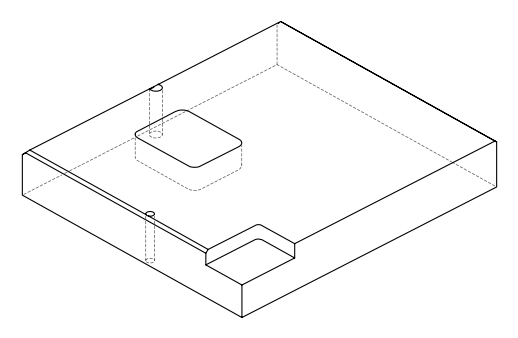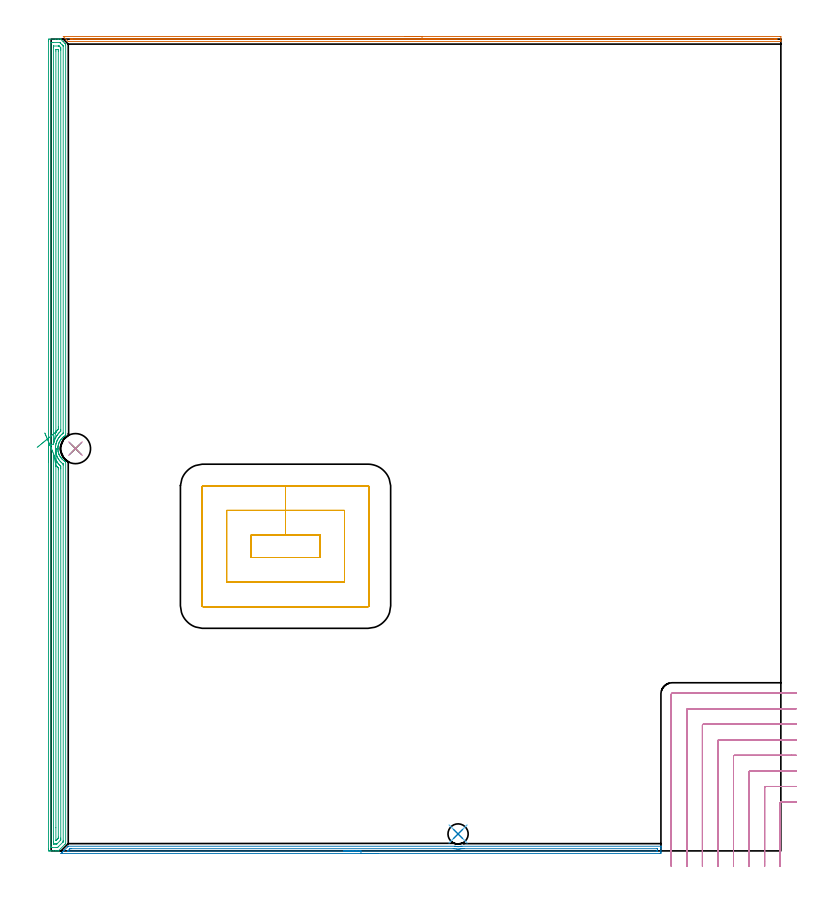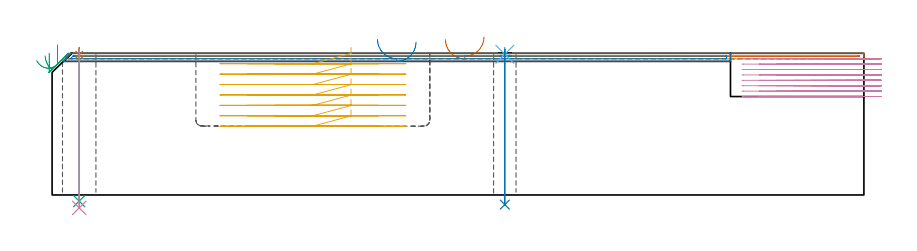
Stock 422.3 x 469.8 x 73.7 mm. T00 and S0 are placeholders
(PLAN: 10 operations, 6 tool changes, 54.9 min)
(1 AREA_MILL | FG_CHAMFER_SURFACE | UGT0205_001 | 6.76 min | 1759 mm3)
(2 AREA_MILL_1 | FG_CHAMFER_SURFACE_1 | UGT0205_001 | 5.69 min | 3116 mm3)
(3 AREA_MILL_2 | FG_CHAMFER_SURFACE_2 | UGT0205_001 | 15.25 min | 22952 mm3)
(4 MILL_CORNER_NOTCH_RECTANGULAR | CORNER_NOTCH_RECTANGULAR | NXT0201_011 | Follow Part, ap 3, ae 75% | 15.58 min | 151716 mm3)
(5 MILL_RECTANGULAR_POCKET | POCKET_RECTANGULAR_STRAIGHT | NXT0201_007 | Follow Part, ap 6.25, ae 75% | 10.55 min | 431569 mm3)
(6 SPOT_DRILL | STEP1HOLE | NXT0321_9005460120000 | 0.03 min | 7 mm3)
(7 SPOT_DRILL_1 | STEP1HOLE_1 | NXT0321_9005460120000 | 0.03 min | 44 mm3)
(8 DRILL_THROUGH_HOLE_INTO_CENTER | STEP1HOLE | UGT0301_227 | 0.32 min | 7909 mm3)
(9 DRILL_THROUGH_HOLE_INTO_CENTER_1 | STEP1HOLE_1 | NXT0301_065 | 0.32 min | 5072 mm3)
(10 DRILL_TO_ENLARGE_THROUGH_HOLE | STEP1HOLE_1 | UGT0301_245 | 0.33 min | 12336 mm3)
(TOOL UGT0205_001 | Chamfer Mill 20 x 3 x 45 deg. | D20 FL50 Z2)
(TOOL NXT0201_011 | ENDMILL 12mm [2P460-1200-NA 1630] | D12 FL38 Z6)
(TOOL NXT0201_007 | ENDMILL 25mm [R216.25-25050GCK54P 1620] | D25 R3 FL54 Z5)
(TOOL NXT0321_9005460120000 | NC Spot Drill, 142deg, 12mm, Carbide, Uncoated | D12 PA142 FL30 Z2)
(TOOL UGT0301_227 | Twist Drill 11.7 mm | D11.7 PA118 FL90 Z2)
(TOOL NXT0301_065 | Carbide Drill 9.4mm [860.1-0940-075A1-MM 2214] | D9.4 PA140 FL98 Z2)
(TOOL UGT0301_245 | Twist Drill 17.4 mm | D17.4 PA118 FL130 Z2)
(OP 1 AREA_MILL)
G17 G21 G94 G90
T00 M6
G54
G17 G0 G90 X204.65 Y471.3 S1061 M3
G43 Z83.7 H0
Z80.8
G94 G1 X204.688 Z79.928 F250.
X204.802 Z79.064
X204.991 Z78.212
X205.253 Z77.38
X205.587 Z76.574
X205.99 Z75.8
X206.458 Z75.064
X206.99 Z74.372
X207.579 Z73.729
X208.222 Z73.14
X208.914 Z72.608
X209.65 Z72.14
X210.424 Z71.737
X211.23 Z71.403
X212.062 Z71.141
X212.914 Z70.952
X213.778 Z70.838
X214.65 Z70.8
X421.669
X421.835 Y471.299 Z70.801
X422.298 Y471.291 Z70.805
X422.3 Y471.104 Z70.993
Y469.85 Z72.245
Y469.12 Z72.98
Y468.86 Z73.24
X422.294 Y468.446 Z73.646
X422.29 Y468.403 Z73.688
X422.116 Y468.4 Z73.7
X10.313
X9.898 Y468.406 Z73.692
X9.809 Y468.49 Z73.608
X7.116 Y471.184 Z70.914
X7.011 Y471.291 Z70.805
X7.126 Y471.298 Z70.802
X7.184 Y471.3 Z70.8
X214.65
Y469.886 Z72.214
X418.951
X419.847 Y469.884 Z72.216
X419.881 Y469.882 Z72.218
X420.224 Y469.85 Z72.25
X419.913 Y469.818 Z72.282
X419.881 Y469.817 Z72.283
X419.023 Y469.814 Z72.286
X12.138
X11.241 Y469.817 Z72.283
X11.208 Y469.82 Z72.28
X10.954 Y469.85 Z72.25
X11.177 Y469.881 Z72.219
X11.208 Y469.883 Z72.217
X12.066 Y469.886 Z72.214
X214.65
X215.522 Z72.252
X216.386 Z72.366
X217.238 Z72.555
X218.07 Z72.817
X218.876 Z73.151
X219.65 Z73.554
X220.386 Z74.023
X221.078 Z74.554
X221.721 Z75.143
X222.31 Z75.786
X222.842 Z76.478
X223.31 Z77.214
X223.713 Z77.988
X224.047 Z78.794
X224.309 Z79.626
X224.498 Z80.478
X224.612 Z81.343
X224.65 Z82.214
G0 Z83.7
M5
M2
(OP 2 AREA_MILL_1)
G17 G21 G94 G90
T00 M6
G54
G17 G0 G90 X189.3 Y-1.5 S1061 M3
G43 Z83.7 H0
Z79.5
G94 G1 X189.262 Z78.629 F250.
X189.148 Z77.764
X188.959 Z76.912
X188.697 Z76.08
X188.363 Z75.274
X187.96 Z74.5
X187.492 Z73.764
X186.961 Z73.072
X186.371 Z72.429
X185.728 Z71.84
X185.036 Z71.309
X184.3 Z70.84
X183.526 Z70.437
X182.72 Z70.103
X181.888 Z69.841
X181.037 Z69.652
X180.172 Z69.538
X179.3 Z69.5
X6.151
X5.879 Y-1.498 Z69.502
X5.749 Y-1.495 Z69.505
X5.71 Y-1.492 Z69.506
X5.879 Y-1.32 Z69.678
X6.214 Y-0.985 Z70.013
X6.326 Y-0.873 Z70.125
X6.486 Y-0.711 Z70.283
X6.642 Y-0.557 Z70.441
X6.773 Y-0.426 Z70.572
X6.924 Y-0.274 Z70.721
X7.07 Y-0.129 Z70.868
X7.22 Y0.021 Z71.019
X7.361 Y0.163 Z71.159
X7.497 Y0.298 Z71.296
X7.667 Y0.468 Z71.466
X9.547 Y2.349 Z73.346
X9.892 Y2.692 Z73.692
X9.899 Y2.699 Z73.699
X9.902 Y2.7 Z73.7
X233.397 Y2.69 Z73.69
X233.807 Y2.684 Z73.682
X233.879 Y2.671 Z73.669
X234.026 Y2.642 Z73.641
X234.089 Y2.628 Z73.627
X234.246 Y2.594 Z73.589
X234.692 Y2.517 Z73.515
X234.738 Y2.513 Z73.51
X234.901 Y2.497 Z73.49
X235.084 Y2.475 Z73.472
X235.14 Y2.469 Z73.466
X235.475 Y2.452 Z73.45
X235.814 Y2.464 Z73.461
X235.892 Y2.47 Z73.468
X236.033 Y2.482 Z73.478
X236.064 Y2.486 Z73.482
X236.482 Y2.543 Z73.541
X236.958 Y2.64 Z73.637
X237.181 Y2.688 Z73.68
X237.733 Y2.69 Z73.69
X352.721 Y2.7 Z73.7
X352.89 Y2.698 Z73.689
X352.897 Y2.562 Z73.554
X352.9 Y2.418 Z73.418
Y2.175 Z73.174
Y1.474 Z72.469
Y0.25 Z71.247
Y-0.274 Z70.72
Y-0.886 Z70.109
X352.896 Y-1.149 Z69.847
X352.89 Y-1.492 Z69.504
X352.629 Y-1.496 Z69.501
X352.274 Y-1.5 Z69.5
X179.3
Y-0.086 Z70.914
X10.325 Y-0.085 Z70.915
X9.902 Y-0.084 Z70.916
X9.706 Y-0.082 Z70.918
X9.585 Y-0.079 Z70.921
X9.64 Y-0.018 Z70.982
X9.715 Y0.061 Z71.061
X9.902 Y0.252 Z71.252
X10.078 Y0.428 Z71.428
X10.796 Y1.143 Z72.143
X10.914 Y1.253 Z72.253
X10.945 Y1.279 Z72.279
X10.994 Y1.281 Z72.281
X11.69 Y1.285 Z72.285
X11.883
X232.692 Y1.275 Z72.275
X233.382 Y1.27 Z72.27
X233.483 Y1.269 Z72.269
X233.613 Y1.249 Z72.249
X234.276 Y1.14 Z72.14
X234.664 Y1.095 Z72.095
X235.17 Y1.056 Z72.056
X235.607 Y1.047 Z72.047
X236.064 Y1.066 Z72.066
X236.444 Y1.103 Z72.103
X236.958 Y1.176 Z72.176
X237.219 Y1.22 Z72.22
X237.508 Y1.269 Z72.269
X237.852 Y1.273 Z72.273
X238.056 Y1.275 Z72.275
X238.746 Y1.276 Z72.276
X238.949
X350.68 Y1.285 Z72.285
X350.842 Y1.283 Z72.283
X350.88 Y1.28 Z72.28
X350.89 Y1.277 Z72.277
X350.894 Y1.266 Z72.266
X350.897 Y1.233 Z72.233
X350.9 Y1.07 Z72.07
Y0.6 Z71.6
Y0.196 Z71.196
X350.897 Y0.06 Z71.06
X350.893 Y-0.047 Z70.953
X350.89 Y-0.077 Z70.923
X350.878 Y-0.079 Z70.921
X350.836 Y-0.082 Z70.918
X350.486 Y-0.085 Z70.915
X350.293 Y-0.086 Z70.914
X179.3
X178.429 Z70.952
X177.564 Z71.066
X176.712 Z71.255
X175.88 Z71.517
X175.074 Z71.851
X174.3 Z72.254
X173.564 Z72.723
X172.872 Z73.254
X172.229 Z73.843
X171.64 Z74.486
X171.109 Z75.179
X170.64 Z75.914
X170.237 Z76.688
X169.903 Z77.494
X169.641 Z78.326
X169.452 Z79.178
X169.338 Z80.043
X169.3 Z80.914
G0 Z83.7
M5
M2
(OP 3 AREA_MILL_2)
G17 G21 G94 G90
T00 M6
G54
G17 G0 G90 X-1.5 Y224.9 S1061 M3
G43 Z83.7 H0
Z73.8
G94 G1 Y224.938 Z72.928 F250.
Y225.052 Z72.063
Y225.241 Z71.212
Y225.503 Z70.38
Y225.837 Z69.574
Y226.24 Z68.8
Y226.708 Z68.064
Y227.24 Z67.372
Y227.829 Z66.729
Y228.472 Z66.139
Y229.164 Z65.608
Y229.9 Z65.14
Y230.674 Z64.737
Y231.48 Z64.403
Y232.312 Z64.141
Y233.163 Z63.952
Y234.028 Z63.838
Y234.9 Z63.8
Y468.8
X-1.499 Y469.171 Z63.801
X-1.494 Y469.688 Z63.804
X-1.492 Y469.791 Z63.806
X-0.981 Y469.8 Z64.316
X2.564 Z67.858
X3.975 Z69.271
X4.336 Z69.631
X5.42 Y469.799 Z70.718
X5.444 Y469.798 Z70.742
X5.494 Y469.795 Z70.791
X5.534 Y469.767 Z70.832
X6.967 Y468.334 Z72.266
X7.956 Y467.344 Z73.255
X8.326 Y466.974 Z73.626
X8.394 Y466.895 Z73.692
X8.4 Y466.488 Z73.7
Y240.712
X8.395 Y240.427 Z73.691
X8.345 Y240.387 Z73.642
X8.135 Y240.263 Z73.432
X7.881 Y240.096 Z73.18
X7.593 Y239.906 Z72.892
X7.241 Y239.646 Z72.54
X6.995 Y239.447 Z72.293
X6.898 Y239.369 Z72.197
X6.713 Y239.199 Z72.011
X6.586 Y239.073 Z71.883
X6.355 Y238.844 Z71.652
X6.01 Y238.475 Z71.308
X5.846 Y238.278 Z71.145
X5.831 Y238.26 Z71.131
X5.578 Y237.925 Z70.878
X5.338 Y237.582 Z70.637
X5.138 Y237.262 Z70.438
X4.997 Y237.018 Z70.297
X4.95 Y236.936 Z70.25
X4.824 Y236.688 Z70.121
X4.665 Y236.341 Z69.964
X4.62 Y236.243 Z69.92
X4.6 Y236.193 Z69.9
X4.441 Y235.794 Z69.737
X4.292 Y235.349 Z69.588
X4.198 Y235.02 Z69.496
X4.165 Y234.9 Z69.462
X4.103 Y234.642 Z69.402
X4.07 Y234.499 Z69.367
X4.015 Y234.151 Z69.313
X3.994 Y234.006 Z69.287
X3.952 Y233.648 Z69.247
X3.942 Y233.56 Z69.237
X3.916 Y233.112 Z69.207
X3.914 Y232.883 Z69.203
X3.913 Y232.817 Z69.202
Y232.79
X3.912 Y232.722 Z69.199
X3.911 Y232.665 Z69.201
X3.924 Y232.297 Z69.222
X3.928 Y232.219 Z69.226
X3.969 Y231.771 Z69.268
X4.031 Y231.325 Z69.33
X4.069 Y231.101 Z69.369
X4.093 Y231.006 Z69.393
X4.127 Y230.876 Z69.424
X4.165 Y230.725 Z69.464
X4.24 Y230.431 Z69.537
X4.336 Y230.116 Z69.634
X4.377 Y229.982 Z69.675
X4.436 Y229.823 Z69.734
X4.544 Y229.537 Z69.839
X4.632 Y229.335 Z69.93
X4.662 Y229.266 Z69.961
X4.737 Y229.097 Z70.036
X4.856 Y228.855 Z70.155
X4.961 Y228.643 Z70.259
X5.213 Y228.223 Z70.512
X5.231 Y228.194 Z70.53
X5.519 Y227.75 Z70.819
X5.532 Y227.732 Z70.832
X5.673 Y227.543 Z70.972
X5.832 Y227.342 Z71.13
X6.254 Y226.856 Z71.551
X6.404 Y226.703 Z71.7
X6.48 Y226.625 Z71.777
X6.713 Y226.404 Z72.01
X7.225 Y225.962 Z72.525
X7.438 Y225.808 Z72.733
X7.594 Y225.693 Z72.891
X7.866 Y225.511 Z73.166
X8.021 Y225.409 Z73.32
X8.238 Y225.274 Z73.537
X8.324 Y225.225 Z73.623
X8.352 Y225.206 Z73.651
X8.396 Y225.174 Z73.689
X8.4 Y225.064 Z73.7
Y4.206
X8.398 Y4.201 Z73.698
X8.397 Y4.197 Z73.697
X8.324 Y4.123 Z73.622
X7.881 Y3.68 Z73.179
X4.336 Y0.136 Z69.634
X4.211 Y0.01 Z69.504
X4.159 Y0.003 Z69.451
X3.975 Y0. Z69.274
X3.287 Z68.586
X2.564 Z67.859
X1.316 Z66.613
X-0.095 Z65.201
X-0.719 Z64.577
X-0.981 Y0.001 Z64.315
X-1.214 Y0.004 Z64.083
X-1.491 Y0.009 Z63.805
X-1.494 Y0.112 Z63.803
X-1.498 Y0.629 Z63.802
X-1.5 Y1.153 Z63.8
Y234.9
X-0.086 Z65.214
X-0.085 Y467.603 Z65.215
X-0.084 Y467.714 Z65.216
X-0.082 Y467.768 Z65.218
X-0.08 Y467.787 Z65.22
X-0.036 Y467.79 Z65.264
X0.379 Y467.798 Z65.679
X0.791 Y467.8 Z66.091
X1.263 Z66.563
X4.81 Y467.799 Z70.11
X5.015 Y467.792 Z70.315
X5.039 Y467.79 Z70.339
X5.074 Y467.765 Z70.374
X5.14 Y467.705 Z70.44
X5.223 Y467.627 Z70.523
X5.468 Y467.382 Z70.768
X6.362 Y466.488 Z71.662
X6.62 Y466.228 Z71.92
X6.793 Y466.051 Z72.093
X6.932 Y465.906 Z72.232
X6.979 Y465.847 Z72.279
X6.986 Y465.594 Z72.286
Y242.053
X6.981 Y241.832 Z72.281
X6.979 Y241.727 Z72.279
X6.899 Y241.661 Z72.199
X6.675 Y241.482 Z71.975
X6.265 Y241.159 Z71.565
X6.18 Y241.087 Z71.48
X6.109 Y241.022 Z71.409
X5.725 Y240.652 Z71.025
X5.34 Y240.265 Z70.64
X5.283 Y240.204 Z70.583
X5.223 Y240.135 Z70.523
X4.875 Y239.721 Z70.175
X4.607 Y239.371 Z69.907
X4.494 Y239.212 Z69.794
X4.336 Y238.982 Z69.636
X4.141 Y238.674 Z69.441
X4.022 Y238.477 Z69.322
X3.814 Y238.11 Z69.114
X3.549 Y237.582 Z68.849
X3.53 Y237.542 Z68.83
X3.517 Y237.515 Z68.817
X3.45 Y237.361 Z68.75
X3.258 Y236.882 Z68.558
X3.182 Y236.688 Z68.482
X3.025 Y236.222 Z68.325
X2.898 Y235.794 Z68.198
X2.857 Y235.646 Z68.157
X2.828 Y235.528 Z68.128
X2.69 Y234.9 Z67.99
X2.564 Y234.056 Z67.864
X2.559 Y234.011 Z67.859
X2.558 Y234.006 Z67.858
X2.502 Y233.174 Z67.802
X2.5 Y233.112 Z67.8
X2.499 Y232.701 Z67.799
X2.509 Y232.272 Z67.809
X2.513 Y232.217 Z67.813
X2.564 Y231.547 Z67.864
X2.596 Y231.323 Z67.896
X2.709 Y230.576 Z68.009
X2.722 Y230.509 Z68.022
X2.739 Y230.429 Z68.039
X2.763 Y230.329 Z68.063
X2.798 Y230.192 Z68.098
X2.979 Y229.535 Z68.279
X3.183 Y228.911 Z68.483
X3.285 Y228.641 Z68.585
X3.45 Y228.244 Z68.75
X3.604 Y227.902 Z68.904
X3.634 Y227.84 Z68.934
X3.681 Y227.747 Z68.981
X3.947 Y227.245 Z69.247
X4.189 Y226.852 Z69.489
X4.336 Y226.625 Z69.636
X4.605 Y226.232 Z69.905
X4.814 Y225.958 Z70.114
X5.223 Y225.476 Z70.523
X5.603 Y225.064 Z70.903
X6.109 Y224.593 Z71.409
X6.608 Y224.17 Z71.908
X6.852 Y223.978 Z72.152
X6.962 Y223.892 Z72.262
X6.979 Y223.862 Z72.279
X6.981 Y223.837 Z72.281
X6.983 Y223.728 Z72.283
X6.986 Y223.285 Z72.286
Y6.004
X6.982 Y5.552 Z72.282
X6.979 Y5.331 Z72.279
X6.971 Y5.232 Z72.271
X6.92 Y5.176 Z72.22
X6.849 Y5.1 Z72.149
X4.168 Y2.418 Z69.468
X3.803 Y2.062 Z69.103
X3.754 Y2.016 Z69.054
X3.657 Y2.01 Z68.957
X3.45 Y2.005 Z68.75
X2.977 Y2.001 Z68.277
X0.318 Z65.618
X0.053 Y2.006 Z65.353
X-0.067 Y2.01 Z65.233
X-0.079 Y2.015 Z65.221
X-0.081 Y2.035 Z65.219
X-0.084 Y2.088 Z65.216
X-0.085 Y2.195 Z65.215
X-0.086 Y2.408 Z65.214
Y234.9
X1.335 Y235.531 Z66.635
X1.333 Y235.556 Z66.633
X1.33 Y235.673 Z66.63
X1.329 Y235.794 Z66.629
X1.328 Y235.849 Z66.628
X1.329 Y465.052 Z66.629
X1.331 Y465.594 Z66.631
X1.334 Y465.769 Z66.634
X1.335 Y465.784 Z66.635
X1.352 Y465.79 Z66.652
X1.405 Y465.796 Z66.705
X1.474 Y465.799 Z66.774
X4.132 Y465.8 Z69.432
X4.336 Y465.797 Z69.636
X4.54 Y465.793 Z69.84
X4.597 Y465.79 Z69.897
X4.627 Y465.765 Z69.927
X4.687 Y465.709 Z69.987
X4.806 Y465.594 Z70.106
X5.223 Y465.173 Z70.523
X5.457 Y464.932 Z70.757
X5.565 Y464.812 Z70.865
X5.567 Y464.7 Z70.867
X5.57 Y464.349 Z70.87
X5.571 Y463.806 Z70.871
X5.572 Y463.453 Z70.872
X5.571 Y243.842 Z70.871
X5.57 Y243.491 Z70.87
X5.565 Y242.947 Z70.865
X5.564 Y242.909 Z70.864
X5.223 Y242.59 Z70.523
X4.951 Y242.327 Z70.251
X4.675 Y242.053 Z69.975
X4.51 Y241.878 Z69.81
X4.336 Y241.688 Z69.636
X4.093 Y241.404 Z69.393
X3.891 Y241.159 Z69.191
X3.7 Y240.906 Z69.
X3.45 Y240.565 Z68.75
X3.328 Y240.388 Z68.628
X3.247 Y240.265 Z68.547
X2.986 Y239.839 Z68.286
X2.712 Y239.371 Z68.012
X2.66 Y239.274 Z67.96
X2.564 Y239.083 Z67.864
X2.37 Y238.672 Z67.67
X2.281 Y238.477 Z67.581
X2.102 Y238.049 Z67.402
X1.917 Y237.582 Z67.217
X1.855 Y237.403 Z67.155
X1.677 Y236.867 Z66.977
X1.637 Y236.729 Z66.937
X1.625 Y236.688 Z66.925
X1.551 Y236.407 Z66.851
X1.454 Y236.02 Z66.754
X1.355 Y235.607 Z66.655
X1.335 Y235.531 Z66.635
X2.75 Y242.415 Z68.05
X2.747 Y242.436 Z68.047
X2.745 Y242.489 Z68.045
X2.743 Y242.767 Z68.043
Y242.947
Y462.911
X2.745 Y463.623 Z68.045
X2.747 Y463.727 Z68.047
X2.749 Y463.781 Z68.049
X2.79 Y463.79 Z68.09
X3.01 Y463.794 Z68.31
X3.45 Y463.8 Z68.75
X3.892 Y463.794 Z69.192
X4.109 Y463.79 Z69.409
X4.151 Y463.784 Z69.451
X4.153 Y463.746 Z69.453
X4.155 Y463.684 Z69.455
X4.157 Y463.092 Z69.457
Y462.911
Y245.449
X4.155 Y244.736 Z69.455
X4.151 Y244.028 Z69.451
X4.142 Y243.99 Z69.442
X4.114 Y243.957 Z69.414
X4.007 Y243.842 Z69.307
X3.735 Y243.554 Z69.035
X3.45 Y243.248 Z68.75
X3.309 Y243.09 Z68.609
X3.187 Y242.947 Z68.487
X2.863 Y242.549 Z68.163
X2.81 Y242.483 Z68.11
X2.756 Y242.42 Z68.056
X2.75 Y242.415 Z68.05
X2.199 Y241.961 Z67.547
X1.617 Y241.482 Z67.109
X1.008 Y240.98 Z66.738
X0.376 Y240.459 Z66.437
X-0.274 Y239.924 Z66.209
X-0.937 Y239.378 Z66.055
X-1.608 Y238.825 Z65.977
X-2.281 Y238.271 Z65.974
X-2.952 Y237.718 Z66.048
X-3.615 Y237.171 Z66.197
X-4.266 Y236.635 Z66.42
X-4.9 Y236.113 Z66.716
X-5.511 Y235.61 Z67.083
X-6.095 Y235.129 Z67.517
X-6.647 Y234.673 Z68.015
X-7.164 Y234.247 Z68.574
X-7.642 Y233.854 Z69.189
X-8.076 Y233.496 Z69.856
G0 X-3.68 Y241.888 Z72.345
G1 X-3.544 Y241.565 Z71.546
X-3.381 Y241.179 Z70.781
X-3.194 Y240.733 Z70.055
X-2.983 Y240.231 Z69.374
X-2.749 Y239.675 Z68.743
X-2.495 Y239.071 Z68.167
X-2.223 Y238.423 Z67.65
X-1.934 Y237.736 Z67.197
X-1.631 Y237.015 Z66.81
X-1.316 Y236.266 Z66.493
X-0.992 Y235.494 Z66.248
X-0.66 Y234.706 Z66.077
X-0.324 Y233.906 Z65.981
X0.014 Y233.102 Z65.961
X0.351 Y232.3 Z66.017
X0.686 Y231.505 Z66.149
X1.014 Y230.723 Z66.355
X1.334 Y229.961 Z66.634
X1.368 Y229.881 Z66.668
X1.386 Y229.829 Z66.686
X1.464 Y229.535 Z66.764
X1.677 Y228.734 Z66.977
X1.707 Y228.641 Z67.007
X1.721 Y228.597 Z67.021
X2.019 Y227.747 Z67.319
X2.262 Y227.157 Z67.562
X2.405 Y226.852 Z67.705
X2.564 Y226.531 Z67.864
X2.871 Y225.958 Z68.171
X3.381 Y225.134 Z68.681
X3.428 Y225.064 Z68.728
X3.45 Y225.034 Z68.75
X3.815 Y224.541 Z69.115
X4.119 Y224.17 Z69.419
X4.336 Y223.917 Z69.636
X4.641 Y223.587 Z69.941
X4.949 Y223.276 Z70.249
X5.223 Y223.017 Z70.523
X5.55 Y222.713 Z70.85
X5.564 Y222.382 Z70.864
X5.568 Y222.033 Z70.868
X5.571 Y221.488 Z70.871
Y221.135
Y7.431
X5.569 Y6.888 Z70.869
X5.566 Y6.541 Z70.866
X5.561 Y6.272 Z70.861
X5.295 Y5.994 Z70.595
X5.259 Y5.958 Z70.559
X3.478 Y4.178 Z68.778
X3.45 Y4.153 Z68.75
X3.277 Y4.01 Z68.577
X3.109 Y4.006 Z68.409
X2.767 Y4.001 Z68.067
X2.564 Y4. Z67.864
X1.881 Z67.181
X1.677 Y4.002 Z66.977
X1.473 Y4.006 Z66.773
X1.343 Y4.01 Z66.643
X1.335 Y4.09 Z66.635
X1.333 Y4.206 Z66.633
X1.33 Y4.557 Z66.63
X1.329 Y5.1 Z66.629
X1.328 Y5.452 Z66.628
X1.329 Y229.633 Z66.629
X1.332 Y229.883 Z66.632
X1.334 Y229.961 Z66.634
X2.75 Y223.088 Z68.05
X3.009 Y222.858 Z68.309
X3.238 Y222.595 Z68.538
X3.42 Y222.382 Z68.72
X3.45 Y222.349 Z68.75
X3.863 Y221.905 Z69.163
X4.066 Y221.688 Z69.366
X4.15 Y221.585 Z69.45
X4.157 Y220.593 Z69.457
Y7.963
X4.156 Y7.783 Z69.456
X4.153 Y7.426 Z69.453
X4.15 Y7.338 Z69.45
X4.143 Y7.303 Z69.443
X4.121 Y7.278 Z69.421
X4.037 Y7.19 Z69.337
X3.74 Y6.888 Z69.04
X3.594 Y6.743 Z68.894
X3.45 Y6.599 Z68.75
X3.148 Y6.299 Z68.448
X2.988 Y6.142 Z68.288
X2.898 Y6.059 Z68.198
X2.84 Y6.01 Z68.14
X2.787 Y6.006 Z68.087
X2.761 Y6.007 Z68.061
X2.752 Y6.009 Z68.052
X2.75 Y6.026 Z68.05
X2.745 Y6.122 Z68.045
X2.744 Y6.232 Z68.044
X2.743 Y13.414 Z68.043
Y222.382
X2.745 Y222.576 Z68.045
X2.75 Y223.088 Z68.05
X2.758 Y223.959 Z68.096
X2.767 Y224.823 Z68.219
X2.775 Y225.673 Z68.416
X2.783 Y226.502 Z68.686
X2.791 Y227.305 Z69.028
X2.799 Y228.075 Z69.439
X2.806 Y228.806 Z69.915
X2.813 Y229.492 Z70.453
X2.819 Y230.13 Z71.048
X2.825 Y230.713 Z71.697
X2.83 Y231.237 Z72.395
X2.835 Y231.698 Z73.135
X2.839 Y232.093 Z73.913
X2.842 Y232.419 Z74.722
X2.844 Y232.673 Z75.556
X2.846 Y232.854 Z76.41
X2.847 Y232.959 Z77.276
Y232.989 Z78.148
G0 Z83.7
M5
M2
(OP 4 MILL_CORNER_NOTCH_RECTANGULAR)
G17 G21 G94 G90
T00 M6
G54
G17 G0 G90 X431.3 Y28.3 S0 M3
G43 Z83.7 H1
Z70.887
G94 G1 X428.3 F250.
X422.495 F500.
G3 X421.9 Y27.705 R0.6
G1 Y-6.
Y-9. F250.
G0 Z83.7
X431.3 Y37.3
Z70.887
G1 X428.3
X413.495 F500.
G3 X412.9 Y36.705 R0.6
G1 Y-6.
Y-9. F250.
G0 Z83.7
X431.3 Y46.3
Z70.887
G1 X428.3
X404.495 F500.
G3 X403.9 Y45.705 R0.6
G1 Y-6.
Y-9. F250.
G0 Z83.7
X431.3 Y55.3
Z70.887
G1 X428.3
X395.495 F500.
G3 X394.9 Y54.705 R0.6
G1 Y-6.
Y-9. F250.
G0 Z83.7
X431.3 Y64.3
Z70.887
G1 X428.3
X386.496 F500.
G3 X385.9 Y63.704 R0.6
G1 Y-6.
Y-9. F250.
G0 Z83.7
X431.3 Y73.3
Z70.887
G1 X428.3
X377.496 F500.
G3 X376.9 Y72.704 R0.6
G1 Y-6.
Y-9. F250.
G0 Z83.7
X431.3 Y82.3
Z70.887
G1 X428.3
X368.496 F500.
G3 X367.9 Y81.704 R0.6
G1 Y-6.
Y-9. F250.
G0 Z83.7
X431.3 Y91.3
Z70.887
G1 X428.3
X359.496 F500.
G3 X358.9 Y90.704 R0.6
G1 Y-6.
Y-9. F250.
G0 Z83.7
X431.3 Y28.3
Z68.075
G1 X428.3
X422.495 F500.
G3 X421.9 Y27.705 R0.6
G1 Y-6.
Y-9. F250.
G0 Z83.7
X431.3 Y37.3
Z68.075
G1 X428.3
X413.495 F500.
G3 X412.9 Y36.705 R0.6
G1 Y-6.
Y-9. F250.
G0 Z83.7
X431.3 Y46.3
Z68.075
G1 X428.3
X404.495 F500.
G3 X403.9 Y45.705 R0.6
G1 Y-6.
Y-9. F250.
G0 Z83.7
X431.3 Y55.3
Z68.075
G1 X428.3
X395.495 F500.
G3 X394.9 Y54.705 R0.6
G1 Y-6.
Y-9. F250.
G0 Z83.7
X431.3 Y64.3
Z68.075
G1 X428.3
X386.496 F500.
G3 X385.9 Y63.704 R0.6
G1 Y-6.
Y-9. F250.
G0 Z83.7
X431.3 Y73.3
Z68.075
G1 X428.3
X377.496 F500.
G3 X376.9 Y72.704 R0.6
G1 Y-6.
Y-9. F250.
G0 Z83.7
X431.3 Y82.3
Z68.075
G1 X428.3
X368.496 F500.
G3 X367.9 Y81.704 R0.6
G1 Y-6.
Y-9. F250.
G0 Z83.7
X431.3 Y91.3
Z68.075
G1 X428.3
X359.496 F500.
G3 X358.9 Y90.704 R0.6
G1 Y-6.
Y-9. F250.
G0 Z83.7
X431.3 Y28.3
Z65.262
G1 X428.3
X422.495 F500.
G3 X421.9 Y27.705 R0.6
G1 Y-6.
Y-9. F250.
G0 Z83.7
X431.3 Y37.3
Z65.262
G1 X428.3
X413.495 F500.
G3 X412.9 Y36.705 R0.6
G1 Y-6.
Y-9. F250.
G0 Z83.7
X431.3 Y46.3
Z65.262
G1 X428.3
X404.495 F500.
G3 X403.9 Y45.705 R0.6
G1 Y-6.
Y-9. F250.
G0 Z83.7
X431.3 Y55.3
Z65.262
G1 X428.3
X395.495 F500.
G3 X394.9 Y54.705 R0.6
G1 Y-6.
Y-9. F250.
G0 Z83.7
X431.3 Y64.3
Z65.262
G1 X428.3
X386.496 F500.
G3 X385.9 Y63.704 R0.6
G1 Y-6.
Y-9. F250.
G0 Z83.7
X431.3 Y73.3
Z65.262
G1 X428.3
X377.496 F500.
G3 X376.9 Y72.704 R0.6
G1 Y-6.
Y-9. F250.
G0 Z83.7
X431.3 Y82.3
Z65.262
G1 X428.3
X368.496 F500.
G3 X367.9 Y81.704 R0.6
G1 Y-6.
Y-9. F250.
G0 Z83.7
X431.3 Y91.3
Z65.262
G1 X428.3
X359.496 F500.
G3 X358.9 Y90.704 R0.6
G1 Y-6.
Y-9. F250.
G0 Z83.7
X431.3 Y28.3
Z62.45
G1 X428.3
X422.495 F500.
G3 X421.9 Y27.705 R0.6
G1 Y-6.
Y-9. F250.
G0 Z83.7
X431.3 Y37.3
Z62.45
G1 X428.3
X413.495 F500.
G3 X412.9 Y36.705 R0.6
G1 Y-6.
Y-9. F250.
G0 Z83.7
X431.3 Y46.3
Z62.45
G1 X428.3
X404.495 F500.
G3 X403.9 Y45.705 R0.6
G1 Y-6.
Y-9. F250.
G0 Z83.7
X431.3 Y55.3
Z62.45
G1 X428.3
X395.495 F500.
G3 X394.9 Y54.705 R0.6
G1 Y-6.
Y-9. F250.
G0 Z83.7
X431.3 Y64.3
Z62.45
G1 X428.3
X386.496 F500.
G3 X385.9 Y63.704 R0.6
G1 Y-6.
Y-9. F250.
G0 Z83.7
X431.3 Y73.3
Z62.45
G1 X428.3
X377.496 F500.
G3 X376.9 Y72.704 R0.6
G1 Y-6.
Y-9. F250.
G0 Z83.7
X431.3 Y82.3
Z62.45
G1 X428.3
X368.496 F500.
G3 X367.9 Y81.704 R0.6
G1 Y-6.
Y-9. F250.
G0 Z83.7
X431.3 Y91.3
Z62.45
G1 X428.3
X359.496 F500.
G3 X358.9 Y90.704 R0.6
G1 Y-6.
Y-9. F250.
G0 Z83.7
X431.3 Y28.3
Z59.637
G1 X428.3
X422.495 F500.
G3 X421.9 Y27.705 R0.6
G1 Y-6.
Y-9. F250.
G0 Z83.7
X431.3 Y37.3
Z59.637
G1 X428.3
X413.495 F500.
G3 X412.9 Y36.705 R0.6
G1 Y-6.
Y-9. F250.
G0 Z83.7
X431.3 Y46.3
Z59.637
G1 X428.3
X404.495 F500.
G3 X403.9 Y45.705 R0.6
G1 Y-6.
Y-9. F250.
G0 Z83.7
X431.3 Y55.3
Z59.637
G1 X428.3
X395.495 F500.
G3 X394.9 Y54.705 R0.6
G1 Y-6.
Y-9. F250.
G0 Z83.7
X431.3 Y64.3
Z59.637
G1 X428.3
X386.496 F500.
G3 X385.9 Y63.704 R0.6
G1 Y-6.
Y-9. F250.
G0 Z83.7
X431.3 Y73.3
Z59.637
G1 X428.3
X377.496 F500.
G3 X376.9 Y72.704 R0.6
G1 Y-6.
Y-9. F250.
G0 Z83.7
X431.3 Y82.3
Z59.637
G1 X428.3
X368.496 F500.
G3 X367.9 Y81.704 R0.6
G1 Y-6.
Y-9. F250.
G0 Z83.7
X431.3 Y91.3
Z59.637
G1 X428.3
X359.496 F500.
G3 X358.9 Y90.704 R0.6
G1 Y-6.
Y-9. F250.
G0 Z83.7
X431.3 Y28.3
Z56.825
G1 X428.3
X422.495 F500.
G3 X421.9 Y27.705 R0.6
G1 Y-6.
Y-9. F250.
G0 Z83.7
X431.3 Y37.3
Z56.825
G1 X428.3
X413.495 F500.
G3 X412.9 Y36.705 R0.6
G1 Y-6.
Y-9. F250.
G0 Z83.7
X431.3 Y46.3
Z56.825
G1 X428.3
X404.495 F500.
G3 X403.9 Y45.705 R0.6
G1 Y-6.
Y-9. F250.
G0 Z83.7
X431.3 Y55.3
Z56.825
G1 X428.3
X395.495 F500.
G3 X394.9 Y54.705 R0.6
G1 Y-6.
Y-9. F250.
G0 Z83.7
X431.3 Y64.3
Z56.825
G1 X428.3
X386.496 F500.
G3 X385.9 Y63.704 R0.6
G1 Y-6.
Y-9. F250.
G0 Z83.7
X431.3 Y73.3
Z56.825
G1 X428.3
X377.496 F500.
G3 X376.9 Y72.704 R0.6
G1 Y-6.
Y-9. F250.
G0 Z83.7
X431.3 Y82.3
Z56.825
G1 X428.3
X368.496 F500.
G3 X367.9 Y81.704 R0.6
G1 Y-6.
Y-9. F250.
G0 Z83.7
X431.3 Y91.3
Z56.825
G1 X428.3
X359.496 F500.
G3 X358.9 Y90.704 R0.6
G1 Y-6.
Y-9. F250.
G0 Z83.7
X431.3 Y28.3
Z54.012
G1 X428.3
X422.495 F500.
G3 X421.9 Y27.705 R0.6
G1 Y-6.
Y-9. F250.
G0 Z83.7
X431.3 Y37.3
Z54.012
G1 X428.3
X413.495 F500.
G3 X412.9 Y36.705 R0.6
G1 Y-6.
Y-9. F250.
G0 Z83.7
X431.3 Y46.3
Z54.012
G1 X428.3
X404.495 F500.
G3 X403.9 Y45.705 R0.6
G1 Y-6.
Y-9. F250.
G0 Z83.7
X431.3 Y55.3
Z54.012
G1 X428.3
X395.495 F500.
G3 X394.9 Y54.705 R0.6
G1 Y-6.
Y-9. F250.
G0 Z83.7
X431.3 Y64.3
Z54.012
G1 X428.3
X386.496 F500.
G3 X385.9 Y63.704 R0.6
G1 Y-6.
Y-9. F250.
G0 Z83.7
X431.3 Y73.3
Z54.012
G1 X428.3
X377.496 F500.
G3 X376.9 Y72.704 R0.6
G1 Y-6.
Y-9. F250.
G0 Z83.7
X431.3 Y82.3
Z54.012
G1 X428.3
X368.496 F500.
G3 X367.9 Y81.704 R0.6
G1 Y-6.
Y-9. F250.
G0 Z83.7
X431.3 Y91.3
Z54.012
G1 X428.3
X359.496 F500.
G3 X358.9 Y90.704 R0.6
G1 Y-6.
Y-9. F250.
G0 Z83.7
X431.3 Y28.3
Z51.2
G1 X428.3
X422.495 F500.
G3 X421.9 Y27.705 R0.6
G1 Y-6.
Y-9. F250.
G0 Z83.7
X431.3 Y37.3
Z51.2
G1 X428.3
X413.495 F500.
G3 X412.9 Y36.705 R0.6
G1 Y-6.
Y-9. F250.
G0 Z83.7
X431.3 Y46.3
Z51.2
G1 X428.3
X404.495 F500.
G3 X403.9 Y45.705 R0.6
G1 Y-6.
Y-9. F250.
G0 Z83.7
X431.3 Y55.3
Z51.2
G1 X428.3
X395.495 F500.
G3 X394.9 Y54.705 R0.6
G1 Y-6.
Y-9. F250.
G0 Z83.7
X431.3 Y64.3
Z51.2
G1 X428.3
X386.496 F500.
G3 X385.9 Y63.704 R0.6
G1 Y-6.
Y-9. F250.
G0 Z83.7
X431.3 Y73.3
Z51.2
G1 X428.3
X377.496 F500.
G3 X376.9 Y72.704 R0.6
G1 Y-6.
Y-9. F250.
G0 Z83.7
X431.3 Y82.3
Z51.2
G1 X428.3
X368.496 F500.
G3 X367.9 Y81.704 R0.6
G1 Y-6.
Y-9. F250.
G0 Z83.7
X431.3 Y91.3
Z51.2
G1 X428.3
X359.496 F500.
G3 X358.9 Y90.704 R0.6
G1 Y-6.
Y-9. F250.
G0 Z83.7
M5
M2
(OP 5 MILL_RECTANGULAR_POCKET)
G17 G21 G94 G90
T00 M6
G54
G17 G0 G90 X155.5 Y171.248 S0 M3
G43 Z83.7 H1
Z76.7
G94 G1 Y182.8 Z73.604 F250.
X135.65 Z68.286
X115.8 F500.
Y169.8
X155.5
Y182.8
X135.65
Y197.05
X101.55
Y155.55
X169.75
Y197.05
X135.65
Y211.3
X88.
G3 X87.3 Y210.6 R0.7
G1 Y142.
G3 X88. Y141.3 R0.7
G1 X183.3
G3 X184. Y142. R0.7
G1 Y210.6
G3 X183.3 Y211.3 R0.7
G1 X135.65
X134.65
G0 X155.5 Y171.248 Z71.286
G1 Y182.8 Z68.19 F250.
X135.65 Z62.871
X115.8 F500.
Y169.8
X155.5
Y182.8
X135.65
Y197.05
X101.55
Y155.55
X169.75
Y197.05
X135.65
Y211.3
X88.
G3 X87.3 Y210.6 R0.7
G1 Y142.
G3 X88. Y141.3 R0.7
G1 X183.3
G3 X184. Y142. R0.7
G1 Y210.6
G3 X183.3 Y211.3 R0.7
G1 X135.65
X134.65
G0 X155.5 Y171.248 Z65.871
G1 Y182.8 Z62.776 F250.
X135.65 Z57.457
X115.8 F500.
Y169.8
X155.5
Y182.8
X135.65
Y197.05
X101.55
Y155.55
X169.75
Y197.05
X135.65
Y211.3
X88.
G3 X87.3 Y210.6 R0.7
G1 Y142.
G3 X88. Y141.3 R0.7
G1 X183.3
G3 X184. Y142. R0.7
G1 Y210.6
G3 X183.3 Y211.3 R0.7
G1 X135.65
X134.65
G0 X155.5 Y171.248 Z60.457
G1 Y182.8 Z57.362 F250.
X135.65 Z52.043
X115.8 F500.
Y169.8
X155.5
Y182.8
X135.65
Y197.05
X101.55
Y155.55
X169.75
Y197.05
X135.65
Y211.3
X88.
G3 X87.3 Y210.6 R0.7
G1 Y142.
G3 X88. Y141.3 R0.7
G1 X183.3
G3 X184. Y142. R0.7
G1 Y210.6
G3 X183.3 Y211.3 R0.7
G1 X135.65
X134.65
G0 X155.5 Y171.248 Z55.043
G1 Y182.8 Z51.947 F250.
X135.65 Z46.629
X115.8 F500.
Y169.8
X155.5
Y182.8
X135.65
Y197.05
X101.55
Y155.55
X169.75
Y197.05
X135.65
Y211.3
X88.
G3 X87.3 Y210.6 R0.7
G1 Y142.
G3 X88. Y141.3 R0.7
G1 X183.3
G3 X184. Y142. R0.7
G1 Y210.6
G3 X183.3 Y211.3 R0.7
G1 X135.65
X134.65
G0 X155.5 Y171.248 Z49.629
G1 Y182.8 Z46.533 F250.
X135.65 Z41.214
X115.8 F500.
Y169.8
X155.5
Y182.8
X135.65
Y197.05
X101.55
Y155.55
X169.75
Y197.05
X135.65
Y211.3
X88.
G3 X87.3 Y210.6 R0.7
G1 Y142.
G3 X88. Y141.3 R0.7
G1 X183.3
G3 X184. Y142. R0.7
G1 Y210.6
G3 X183.3 Y211.3 R0.7
G1 X135.65
X134.65
G0 X155.5 Y171.248 Z44.214
G1 Y182.8 Z41.119 F250.
X135.65 Z35.8
X115.8 F500.
Y169.8
X155.5
Y182.8
X135.65
Y197.05
X101.55
Y155.55
X169.75
Y197.05
X135.65
Y211.3
X88.
G3 X87.3 Y210.6 R0.7
G1 Y142.
G3 X88. Y141.3 R0.7
G1 X183.3
G3 X184. Y142. R0.7
G1 Y210.6
G3 X183.3 Y211.3 R0.7
G1 X135.65
X134.65
G0 Z83.7
M5
M2
(OP 6 SPOT_DRILL)
G17 G21 G94 G90
T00 M6
G54
G17 G0 G90 X235.5 Y9.8 S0 M3
G43 Z83.7 H0
G94 G81 G98 Z73.196 F250. R76.7
G80
M5
M2
(OP 7 SPOT_DRILL_1)
G17 G21 G94 G90
T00 M6
G54
G17 G0 G90 X14.1 Y232.8 S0 M3
G43 Z83.7 H0
G94 G81 G98 Z72.951 F250. R76.7
G80
M5
M2
(OP 8 DRILL_THROUGH_HOLE_INTO_CENTER)
G17 G21 G94 G90
T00 M6
G54
G17 G0 G90 X235.5 Y9.8 S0 M3
G43 Z83.7 H0
G94 G73 G98 Z-5.015 F250. Q11.245 R75.7
G80
M5
M2
(OP 9 DRILL_THROUGH_HOLE_INTO_CENTER_1)
G17 G21 G94 G90
T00 M6
G54
G17 G0 G90 X14.1 Y232.8 S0 M3
G43 Z83.7 H1
G94 G73 G98 Z-3.211 F250. Q8.546 R75.7
G80
M5
M2
(OP 10 DRILL_TO_ENLARGE_THROUGH_HOLE)
G17 G21 G94 G90
T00 M6
G54
G17 G0 G90 X14.1 Y232.8 S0 M3
G43 Z83.7 H0
G94 G73 G98 Z-6.727 F250. Q16.085 R75.7
G80
M5
M2
